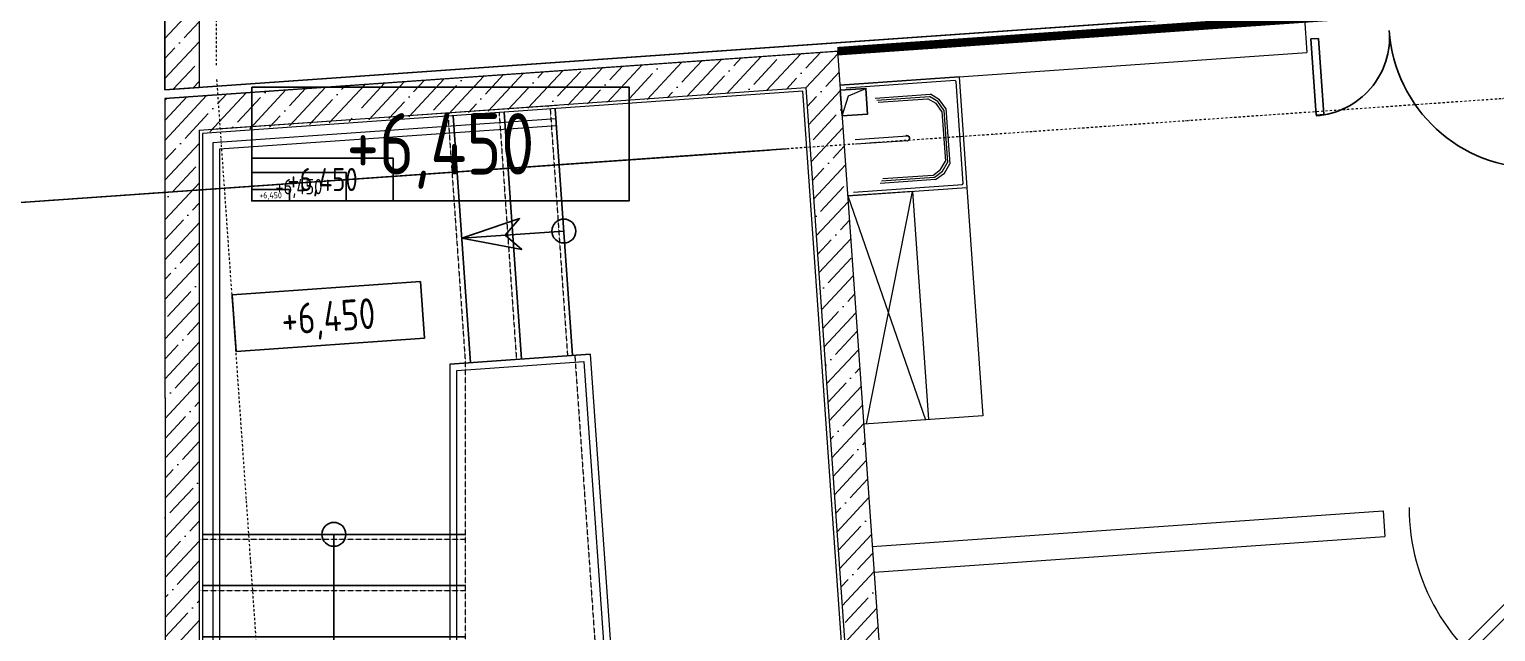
# Model space of a CAD drawing. Header units: millimetres. Extents: x -798 to 124478, y -405 to 121556.
# Drawn here: x 11283 to 19873, y 26782 to 30311 of the extents above; entities that cross this region are included whole.
import ezdxf
from ezdxf.enums import TextEntityAlignment as Align

# ---------------------------------------------------------------- set-up
doc = ezdxf.new("R2010")
doc.units = ezdxf.units.MM
for name, pattern in [('AUSGEZOGEN', [0]), ('CENTER', [2, 1.25, -0.25, 0.25, -0.25]), ('Dashed', [0.564444, 0.282222, -0.282222]), ('HIDDEN', [0.375, 0.25, -0.125]), ('Strichpunkt', [25.4, 12.7, -6.35, 0, -6.35])]:
    doc.linetypes.add(name, pattern=pattern)
for name, color, linetype in [('0 @ 0.1', 7, 'Continuous'), ('0 @ 0.2', 7, 'Continuous'), ('0 @ 100', 7, 'Continuous'), ('0 @ 20', 7, 'Continuous'), ('0 @ 200', 7, 'Continuous'), ('0 @ 50', 7, 'Continuous'), ('0 @ 75', 7, 'Continuous'), ('A-DIM', 4, 'Continuous'), ('A-DIM @ 0.1', 4, 'Continuous'), ('A-DIM @ 0.15', 4, 'Continuous'), ('A-DIM @ 0.2', 4, 'Continuous'), ('A-DIM @ 100', 4, 'Continuous'), ('A-DIM @ 200', 4, 'Continuous'), ('A-DIM @ 50', 4, 'Continuous'), ('A-STAIRS', 31, 'Continuous'), ('k3-doors', 4, 'Continuous')]:
    doc.layers.add(name, color=color, linetype=linetype)
for name, color, linetype, lineweight in [('A-AXES', 40, 'CENTER', 5), ('A-Hatch', 253, 'Continuous', 9), ('A-Stair', 31, 'Continuous', 25), ('A-STAIR-PLAN-CNCR', 246, 'HIDDEN', 13), ('A-WALL-BRC', 30, 'Continuous', 13), ('A-WALL-BRCK', 5, 'Continuous', 9), ('A-WALL-CONC', 4, 'Continuous', 13), ('A-WALL-GVL', 5, 'Continuous', 13), ('A-отделка', 93, 'Continuous', 13), ('A-поручни', 141, 'Continuous', 5), ('A-ПРОТИВОПОЖАРНЫЕ СТЕНЫ', 31, 'Dashed', 18), ('concreet', 5, 'Continuous', 15), ('LWA', 9, 'Continuous', 0), ('S-SLAB', 200, 'Continuous', 15), ('S-WALL', 5, 'Continuous', 15), ('TC-EQUIPMENT', 251, 'Continuous', 0), ('тонкая 013', 4, 'Continuous', 18)]:
    doc.layers.add(name, color=color, linetype=linetype, lineweight=lineweight)
doc.styles.add('Arch-Dim', font='romans.shx', dxfattribs={"width": 0.75})
doc.dimstyles.new('Масштабируемый', dxfattribs={"dimscale": 100, "dimtxt": 3, "dimasz": 2, "dimexe": 2, "dimexo": 2, "dimgap": 1, "dimtad": 1, "dimdec": 0, "dimzin": 3, "dimdsep": 46, "dimtxsty": 'Arch-Dim', "dimblk": 'ARCHTICK', "dimcen": 2.5, "dimdle": 2, "dimazin": 2, "dimtfac": 0.75, "dimtdec": 0, "dimtmove": 1, "dimatfit": 0, "dimfxl": 1, "dimtolj": 1, "dimtzin": 0, "dimarcsym": 0})

# ---------------------------------------------------------------- blocks, each defined once
blk = doc.blocks.new('DOOR121')
at = {"layer": 'A-WALL-CONC', "ltscale": 4}
blk.add_lwpolyline([(0, 0), (-855.6, -855.6), (-898.4, -812.8), (-42.8, 42.8)], close=True, dxfattribs=at)
blk.add_arc((0, 0), 1210, 180, 240, dxfattribs=at)
blk = doc.blocks.new('_ArchTick')
at = {"color": 0, "linetype": 'ByBlock', "const_width": 0.15}
blk.add_lwpolyline([(-0.5, -0.5), (0.5, 0.5)], dxfattribs=at)
blk = doc.blocks.new('*D451')
at = {"layer": 'A-DIM', "color": 0, "lineweight": -2, "ltscale": 50, "transparency": 16777216}
for p, q in [((2174737.8, -2404041.3), (2166189.7, -2404640.8)), ((2166560.8, -2404213.8), (2167998.5, -2424713.4)), ((2176119.5, -2423742.9), (2167571.5, -2424342.4))]:
    blk.add_line(p, q, dxfattribs=at)
at = {"layer": 'Defpoints', "color": 0, "ltscale": 50, "transparency": 16777216}
for p in [(2175136.8, -2404013.3), (2176518.6, -2423714.9), (2167970.5, -2424314.4)]:
    blk.add_point(p, dxfattribs=at)
at = {"layer": 'A-DIM', "color": 0, "lineweight": -2, "ltscale": 50, "transparency": 16777216, "xscale": 400, "yscale": 400, "zscale": 400}
for p, rotation in [((2166588.7, -2404612.8), 94.01173779114522), ((2167970.5, -2424314.4), 274.0117377911452)]:
    blk.add_blockref('_ArchTick', p, dxfattribs=dict(at, rotation=rotation))
at = {"layer": 'A-DIM', "color": 0, "ltscale": 50, "transparency": 16777216, "insert": (2167778.4, -2414428.6), "char_height": 600, "attachment_point": 5, "rotation": 274.01174, "style": 'Arch-Dim'}
blk.add_mtext('\\A1;19750', dxfattribs=at)
blk = doc.blocks.new('*D452')
at = {"layer": 'A-DIM', "color": 0, "lineweight": -2, "ltscale": 50, "transparency": 16777216}
for p, q in [((2175136.5, -2404013.3), (2166588.4, -2404612.8)), ((2166588.7, -2404612.5), (2167970.5, -2424314.7)), ((2176518.3, -2423714.9), (2167970.2, -2424314.4))]:
    blk.add_line(p, q, dxfattribs=at)
at = {"layer": 'Defpoints', "color": 0, "ltscale": 50, "transparency": 16777216}
for p in [(2175136.8, -2404013.3), (2176518.6, -2423714.9), (2167970.5, -2424314.4)]:
    blk.add_point(p, dxfattribs=at)
at = {"layer": 'A-DIM', "color": 0, "lineweight": -2, "ltscale": 50, "transparency": 16777216, "xscale": 0.3, "yscale": 0.3, "zscale": 0.3}
for p, rotation in [((2166588.7, -2404612.8), 94.01173779114522), ((2167970.5, -2424314.4), 274.0117377911452)]:
    blk.add_blockref('_ArchTick', p, dxfattribs=dict(at, rotation=rotation))
at = {"layer": 'A-DIM', "color": 0, "ltscale": 50, "transparency": 16777216, "insert": (2167280, -2414463.6), "char_height": 0.45, "attachment_point": 5, "rotation": 274.01174, "style": 'Arch-Dim'}
blk.add_mtext('\\A1;19750', dxfattribs=at)
blk = doc.blocks.new('*D453')
at = {"layer": 'A-DIM', "color": 0, "lineweight": -2, "ltscale": 50, "transparency": 16777216}
for p, q in [((2175037.1, -2404020.3), (2166489, -2404619.8)), ((2166581.7, -2404513), (2167977.5, -2424414.1)), ((2176418.8, -2423721.9), (2167870.7, -2424321.4))]:
    blk.add_line(p, q, dxfattribs=at)
at = {"layer": 'Defpoints', "color": 0, "ltscale": 50, "transparency": 16777216}
for p in [(2175136.8, -2404013.3), (2176518.6, -2423714.9), (2167970.5, -2424314.4)]:
    blk.add_point(p, dxfattribs=at)
at = {"layer": 'A-DIM', "color": 0, "lineweight": -2, "ltscale": 50, "transparency": 16777216, "xscale": 100, "yscale": 100, "zscale": 100}
for p, rotation in [((2166588.7, -2404612.8), 94.01173779114522), ((2167970.5, -2424314.4), 274.0117377911452)]:
    blk.add_blockref('_ArchTick', p, dxfattribs=dict(at, rotation=rotation))
at = {"layer": 'A-DIM', "color": 0, "ltscale": 50, "transparency": 16777216, "insert": (2167404.3, -2414454.8), "char_height": 150, "attachment_point": 5, "rotation": 274.01174, "style": 'Arch-Dim'}
blk.add_mtext('\\A1;19750', dxfattribs=at)
blk = doc.blocks.new('*D455')
at = {"layer": 'A-DIM', "color": 0, "lineweight": -2, "ltscale": 50, "transparency": 16777216}
for p, q in [((2174937.3, -2404027.3), (2166389.2, -2404626.8)), ((2166574.8, -2404413.3), (2167984.5, -2424513.9)), ((2176319, -2423728.9), (2167771, -2424328.4))]:
    blk.add_line(p, q, dxfattribs=at)
at = {"layer": 'Defpoints', "color": 0, "ltscale": 50, "transparency": 16777216}
for p in [(2175136.8, -2404013.3), (2176518.6, -2423714.9), (2167970.5, -2424314.4)]:
    blk.add_point(p, dxfattribs=at)
at = {"layer": 'A-DIM', "color": 0, "lineweight": -2, "ltscale": 50, "transparency": 16777216, "xscale": 200, "yscale": 200, "zscale": 200}
for p, rotation in [((2166588.7, -2404612.8), 94.01173779114522), ((2167970.5, -2424314.4), 274.0117377911452)]:
    blk.add_blockref('_ArchTick', p, dxfattribs=dict(at, rotation=rotation))
at = {"layer": 'A-DIM', "color": 0, "ltscale": 50, "transparency": 16777216, "insert": (2167529, -2414446.1), "char_height": 300, "attachment_point": 5, "rotation": 274.01174, "style": 'Arch-Dim'}
blk.add_mtext('\\A1;19750', dxfattribs=at)
blk = doc.blocks.new('*D456')
at = {"layer": 'A-DIM', "color": 0, "lineweight": -2, "ltscale": 50, "transparency": 16777216}
for p, q in [((2175136.4, -2404013.3), (2166588.3, -2404612.8)), ((2166588.7, -2404612.4), (2167970.5, -2424314.8)), ((2176518.2, -2423714.9), (2167970.1, -2424314.4))]:
    blk.add_line(p, q, dxfattribs=at)
at = {"layer": 'Defpoints', "color": 0, "ltscale": 50, "transparency": 16777216}
for p in [(2175136.8, -2404013.3), (2176518.6, -2423714.9), (2167970.5, -2424314.4)]:
    blk.add_point(p, dxfattribs=at)
at = {"layer": 'A-DIM', "color": 0, "lineweight": -2, "ltscale": 50, "transparency": 16777216, "xscale": 0.4, "yscale": 0.4, "zscale": 0.4}
for p, rotation in [((2166588.7, -2404612.8), 94.01173779114522), ((2167970.5, -2424314.4), 274.0117377911452)]:
    blk.add_blockref('_ArchTick', p, dxfattribs=dict(at, rotation=rotation))
at = {"layer": 'A-DIM', "color": 0, "ltscale": 50, "transparency": 16777216, "insert": (2167280.1, -2414463.5), "char_height": 0.6, "attachment_point": 5, "rotation": 274.01174, "style": 'Arch-Dim'}
blk.add_mtext('\\A1;19750', dxfattribs=at)
blk = doc.blocks.new('*D457')
at = {"layer": 'A-DIM', "color": 0, "lineweight": -2, "ltscale": 50, "transparency": 16777216}
for p, q in [((2175136.6, -2404013.3), (2166588.5, -2404612.8)), ((2166588.7, -2404612.6), (2167970.5, -2424314.6)), ((2176518.4, -2423714.9), (2167970.3, -2424314.4))]:
    blk.add_line(p, q, dxfattribs=at)
at = {"layer": 'Defpoints', "color": 0, "ltscale": 50, "transparency": 16777216}
for p in [(2175136.8, -2404013.3), (2176518.6, -2423714.9), (2167970.5, -2424314.4)]:
    blk.add_point(p, dxfattribs=at)
at = {"layer": 'A-DIM', "color": 0, "lineweight": -2, "ltscale": 50, "transparency": 16777216, "xscale": 0.2, "yscale": 0.2, "zscale": 0.2}
for p, rotation in [((2166588.7, -2404612.8), 94.01173779114522), ((2167970.5, -2424314.4), 274.0117377911452)]:
    blk.add_blockref('_ArchTick', p, dxfattribs=dict(at, rotation=rotation))
at = {"layer": 'A-DIM', "color": 0, "ltscale": 50, "transparency": 16777216, "insert": (2167279.9, -2414463.6), "char_height": 0.3, "attachment_point": 5, "rotation": 274.01174, "style": 'Arch-Dim'}
blk.add_mtext('\\A1;19750', dxfattribs=at)
blk = doc.blocks.new('*U74')
blk.add_lwpolyline([(0, 3.334), (11.053, 3.334), (11.053, 0), (0, 0)], close=True)
at = {"style": 'Arch-Dim', "width": 0.75}
blk.add_attdef('УРОВЕНЬ', text='', height=1.8, dxfattribs=at).set_placement((5.526, 0.774), align=Align.CENTER)
blk = doc.blocks.new('*U706')
at = {"layer": '0 @ 0.1', "transparency": 33554687, "xscale": 0.1, "yscale": 0.1, "zscale": 0.1}
blk.add_blockref('*U74', (-390408.9, 79419.8), dxfattribs=at).add_auto_attribs({'УРОВЕНЬ': '+5,550'})
at = {"layer": '0 @ 0.2', "transparency": 33554687, "xscale": 0.2, "yscale": 0.2, "zscale": 0.2}
blk.add_blockref('*U74', (-390317.9, 80301.9), dxfattribs=at).add_auto_attribs({'УРОВЕНЬ': '+5,550'})
at = {"layer": '0 @ 100', "transparency": 33554687, "xscale": 99.99999999999999, "yscale": 99.99999999999999, "zscale": 99.99999999999999, "rotation": 4.011737791161427}
blk.add_blockref('*U74', (-390408.9, 79419.8), dxfattribs=at).add_auto_attribs({'УРОВЕНЬ': '+5,550'})
at = {"layer": '0 @ 20', "transparency": 33554687, "xscale": 20.00000000000018, "yscale": 20.00000000000018, "zscale": 20.00000000000018}
blk.add_blockref('*U74', (-390317.9, 80301.9), dxfattribs=at).add_auto_attribs({'УРОВЕНЬ': '+5,550'})
at = {"layer": '0 @ 200', "transparency": 33554687, "xscale": 200, "yscale": 200, "zscale": 200}
blk.add_blockref('*U74', (-390317.9, 80301.9), dxfattribs=at).add_auto_attribs({'УРОВЕНЬ': '+5,550'})
at = {"layer": '0 @ 50', "transparency": 33554687, "xscale": 50.00000000000001, "yscale": 50.00000000000001, "zscale": 50.00000000000001}
blk.add_blockref('*U74', (-390317.9, 80301.9), dxfattribs=at).add_auto_attribs({'УРОВЕНЬ': '+5,550'})
at = {"layer": '0 @ 75', "transparency": 33554687, "xscale": 75, "yscale": 75, "zscale": 75}
blk.add_blockref('*U74', (-390317.9, 80301.9), dxfattribs=at).add_auto_attribs({'УРОВЕНЬ': '+5,550'})
blk = doc.blocks.new('*U707')
at = {"layer": '0 @ 0.1', "transparency": 33554687, "xscale": 0.1, "yscale": 0.1, "zscale": 0.1}
blk.add_blockref('*U74', (-387932.7, 80674.9), dxfattribs=at).add_auto_attribs({'УРОВЕНЬ': '+6,000'})
at = {"layer": '0 @ 0.2', "transparency": 33554687, "xscale": 0.2, "yscale": 0.2, "zscale": 0.2}
blk.add_blockref('*U74', (-387841.7, 81557.1), dxfattribs=at).add_auto_attribs({'УРОВЕНЬ': '+6,000'})
at = {"layer": '0 @ 100', "transparency": 33554687, "xscale": 99.99999999999999, "yscale": 99.99999999999999, "zscale": 99.99999999999999, "rotation": 4.011737791161427}
blk.add_blockref('*U74', (-387932.7, 80674.9), dxfattribs=at).add_auto_attribs({'УРОВЕНЬ': '+6,000'})
at = {"layer": '0 @ 20', "transparency": 33554687, "xscale": 20.00000000000018, "yscale": 20.00000000000018, "zscale": 20.00000000000018}
blk.add_blockref('*U74', (-387841.7, 81557.1), dxfattribs=at).add_auto_attribs({'УРОВЕНЬ': '+6,000'})
at = {"layer": '0 @ 200', "transparency": 33554687, "xscale": 200, "yscale": 200, "zscale": 200}
blk.add_blockref('*U74', (-387841.7, 81557.1), dxfattribs=at).add_auto_attribs({'УРОВЕНЬ': '+6,000'})
at = {"layer": '0 @ 50', "transparency": 33554687, "xscale": 50.00000000000001, "yscale": 50.00000000000001, "zscale": 50.00000000000001}
blk.add_blockref('*U74', (-387841.7, 81557.1), dxfattribs=at).add_auto_attribs({'УРОВЕНЬ': '+6,000'})
at = {"layer": '0 @ 75', "transparency": 33554687, "xscale": 75, "yscale": 75, "zscale": 75}
blk.add_blockref('*U74', (-387841.7, 81557.1), dxfattribs=at).add_auto_attribs({'УРОВЕНЬ': '+6,000'})
blk = doc.blocks.new('*U708')
at = {"layer": '0 @ 0.1', "transparency": 33554687, "xscale": 0.1, "yscale": 0.1, "zscale": 0.1}
blk.add_blockref('*U74', (-390537.8, 86051.7), dxfattribs=at).add_auto_attribs({'УРОВЕНЬ': '+6,450'})
at = {"layer": '0 @ 0.2', "transparency": 33554687, "xscale": 0.2, "yscale": 0.2, "zscale": 0.2}
blk.add_blockref('*U74', (-390446.8, 86933.9), dxfattribs=at).add_auto_attribs({'УРОВЕНЬ': '+6,450'})
at = {"layer": '0 @ 100', "transparency": 33554687, "xscale": 99.99999999999999, "yscale": 99.99999999999999, "zscale": 99.99999999999999, "rotation": 4.011737791161427}
blk.add_blockref('*U74', (-390537.8, 86051.7), dxfattribs=at).add_auto_attribs({'УРОВЕНЬ': '+6,450'})
at = {"layer": '0 @ 20', "transparency": 33554687, "xscale": 20.00000000000018, "yscale": 20.00000000000018, "zscale": 20.00000000000018}
blk.add_blockref('*U74', (-390446.8, 86933.9), dxfattribs=at).add_auto_attribs({'УРОВЕНЬ': '+6,450'})
at = {"layer": '0 @ 200', "transparency": 33554687, "xscale": 200, "yscale": 200, "zscale": 200}
blk.add_blockref('*U74', (-390446.8, 86933.9), dxfattribs=at).add_auto_attribs({'УРОВЕНЬ': '+6,450'})
at = {"layer": '0 @ 50', "transparency": 33554687, "xscale": 50.00000000000001, "yscale": 50.00000000000001, "zscale": 50.00000000000001}
blk.add_blockref('*U74', (-390446.8, 86933.9), dxfattribs=at).add_auto_attribs({'УРОВЕНЬ': '+6,450'})
at = {"layer": '0 @ 75', "transparency": 33554687, "xscale": 75, "yscale": 75, "zscale": 75}
blk.add_blockref('*U74', (-390446.8, 86933.9), dxfattribs=at).add_auto_attribs({'УРОВЕНЬ': '+6,450'})
blk = doc.blocks.new('xxxxx')
for points in [[(-390755.5, 83341.6), (-390081.2, 82755.7), (-390146.7, 82585.1), (-389827, 82762.4), (-389892.5, 82591.7), (-389175.5, 81968.7)], [(-390755.5, 83036), (-390210.2, 82562.1), (-390275.6, 82391.5), (-389956, 82568.8), (-390021.5, 82398.1), (-389195.5, 81680.4)]]:
    blk.add_lwpolyline(points)
at = {"layer": 'A-Stair'}
for p, q in [((-389195.5, 84980.4), (-390735.5, 84980.4)), ((-389195.5, 84680.4), (-390735.5, 84680.4)), ((-389195.5, 84380.4), (-390735.5, 84380.4)), ((-389195.5, 84080.4), (-390735.5, 84080.4)), ((-389195.5, 83780.4), (-390735.5, 83780.4)), ((-389195.5, 83480.4), (-390735.5, 83480.4)), ((-389195.5, 83180.4), (-390570, 83180.4)), ((-390576.5, 82880.4), (-390735.5, 82880.4)), ((-389195.5, 82880.4), (-390224.7, 82880.4)), ((-390231.2, 82580.4), (-390735.5, 82580.4)), ((-389195.5, 82580.4), (-389879.5, 82580.4)), ((-389886, 82280.4), (-390735.5, 82280.4)), ((-389195.5, 82280.4), (-389534.2, 82280.4)), ((-389540.7, 81980.4), (-390735.5, 81980.4)), ((-389195.5, 81680.4), (-390735.5, 81680.4)), ((-389195.5, 81380.4), (-390735.5, 81380.4)), ((-389195.5, 81080.4), (-390735.5, 81080.4)), ((-389195.5, 80780.4), (-390735.5, 80780.4)), ((-388497.4, 80499.4), (-388388.2, 78943.2)), ((-389095.9, 80457.4), (-388986.8, 78901.2)), ((-388796.7, 80478.4), (-388687.5, 78922.2))]:
    blk.add_line(p, q, dxfattribs=at)
for points in [[(-388967.7, 87453.7), (-388866.3, 86007.2)], [(-388668.5, 87474.6), (-388567, 86028.2)], [(-389267, 87432.7), (-389165.6, 85986.2)], [(-388618.2, 86757.7), (-389216.7, 86715.7), (-388865.4, 86649.8), (-388961.9, 86733.6), (-388878.1, 86830.1), (-389216.7, 86715.7)], [(-388464.6, 86035.4), (-389285.5, 85977.8)], [(-389965.6, 84980.4), (-389965.5, 82685.6), (-390055.9, 83031.4), (-389965.5, 82941), (-389875.1, 83031.4), (-389965.5, 82685.6)], [(-389965.5, 82349.5), (-389965.5, 80780.4), (-390055.9, 81126.2), (-389965.5, 81035.8), (-389875.1, 81126.2), (-389965.5, 80780.4)], [(-389009.5, 79681.6), (-388410.9, 79723.5), (-388749.6, 79609.2), (-388665.7, 79705.7), (-388762.2, 79789.5), (-388410.9, 79723.5)]]:
    blk.add_lwpolyline(points, dxfattribs=at)
blk.add_circle((-389965.6, 84980.4), 70, dxfattribs=at)
at = {"layer": 'A-STAIR-PLAN-CNCR', "ltscale": 5, "transparency": 33554687}
for p, q in [((-389195.5, 84950.4), (-390755.5, 84950.4)), ((-389195.5, 84650.4), (-390755.5, 84650.4)), ((-389195.5, 84350.4), (-390755.5, 84350.4)), ((-389195.5, 84050.4), (-390755.5, 84050.4)), ((-389195.5, 83750.4), (-390735.5, 83750.4)), ((-389195.5, 83450.4), (-390735.5, 83450.4)), ((-389195.5, 83150.4), (-390535.5, 83150.4)), ((-390542, 82850.4), (-390735.5, 82850.4)), ((-389195.5, 82850.4), (-390190.2, 82850.4)), ((-390214.6, 82550.4), (-390735.5, 82550.4)), ((-389195.5, 82550.4), (-389845, 82550.4)), ((-389851.5, 82250.4), (-390735.5, 82250.4)), ((-389195.5, 82250.4), (-389499.7, 82250.4)), ((-389506.2, 81950.4), (-390735.5, 81950.4)), ((-389195.5, 81650.4), (-390735.5, 81650.4)), ((-389195.5, 81350.4), (-390735.5, 81350.4)), ((-389195.5, 81050.4), (-390735.5, 81050.4)), ((-389195.5, 80750.4), (-390735.5, 80750.4)), ((-389066, 80459.5), (-388956.9, 78903.3)), ((-388766.7, 80480.5), (-388657.6, 78924.3))]:
    blk.add_line(p, q, dxfattribs=at)
for points in [[(-388997.7, 87451.6), (-388896.2, 86005.1)], [(-388698.4, 87472.5), (-388597, 86026.1)], [(-389296.9, 87430.6), (-389195.5, 85984.1)], [(-389195.5, 82280.4), (-389195.5, 85984.1)], [(-388554.4, 86029.1), (-388401.2, 83844.8), (-388168.2, 80522.5)], [(-388356, 83200.2), (-388168.2, 80522.5), (-389195.5, 80450.4), (-389195.5, 81680.4)], [(-389195.5, 80450.4), (-388168.2, 80522.5)]]:
    blk.add_lwpolyline(points, dxfattribs=at)
at = {"layer": 'A-STAIRS'}
for centre in [(-388618.2, 86757.7), (-389009.5, 79681.6)]:
    blk.add_circle(centre, 70, dxfattribs=at)
at = {"layer": 'A-отделка', "ltscale": 5, "transparency": 33554687}
for points in [[(-386703.8, 79081.4), (-386623.9, 79087), (-387219.3, 87576.3), (-389356.6, 87426.4)], [(-389356.6, 87426.4), (-390735.5, 87329.7), (-390735.5, 83324.2)], [(-389185.5, 81977.4), (-389185.5, 84270.9), (-388444.7, 84322.9), (-388411.1, 83844.1)], [(-390735.5, 83018.6), (-390735.5, 78798.7), (-387860.9, 79000.3)]]:
    blk.add_lwpolyline(points, dxfattribs=at)
at = {"layer": 'A-поручни', "ltscale": 5, "transparency": 33554687}
for points in [[(-388664.3, 87414.8), (-390675.5, 87273.7), (-390675.5, 83272.1)], [(-388661.5, 87374.9), (-390635.5, 87236.5), (-390635.5, 83237.4)], [(-389245.5, 82280.4), (-389245.5, 85940.5), (-388501.7, 85992.7), (-388351.3, 83848.3), (-388114.8, 80476.1)], [(-388464.6, 86035.4), (-388072.1, 80439)], [(-389285.5, 85977.8), (-389285.5, 82280.4)], [(-388302.6, 83153.8), (-388114.8, 80476.1), (-389245.5, 80396.8), (-389245.5, 81723.9)], [(-390675.5, 82966.4), (-390675.5, 78863), (-388362, 79025.3)], [(-390635.5, 82931.7), (-390635.5, 78905.9), (-388364.8, 79065.2)], [(-389285.5, 82406.7), (-389285.5, 82064.3)], [(-389245.5, 82029.5), (-389245.5, 82371.9)], [(-389285.5, 81758.6), (-389285.5, 80353.9), (-389195.5, 80360.2)], [(-389195.5, 80360.2), (-388072.1, 80439)]]:
    blk.add_lwpolyline(points, dxfattribs=at)
at = {"color": 5}
for name in ['*U708', '*U707', '*U706']:
    blk.add_blockref(name, (0, 0), dxfattribs=at)
blk = doc.blocks.new('*U856')
at = {"layer": 'A-DIM @ 0.1', "ltscale": 50, "transparency": 33554687}
dim = blk.add_aligned_dim(p1=(2175136.8, -2404013.3), p2=(2176518.6, -2423714.9), distance=-8569.1, dimstyle='Масштабируемый', override={"dimscale": 0.1, "dimtix": 0, "dimtofl": 1, "dimtmove": 1, "dimatfit": 0}, dxfattribs=at)
dim.commit()
dim.dimension.update_dxf_attribs({"geometry": '*D457', "text_midpoint": (2167279.9, -2414463.6)})
at = {"layer": 'A-DIM @ 0.15', "ltscale": 50, "transparency": 33554687}
dim = blk.add_aligned_dim(p1=(2175136.8, -2404013.3), p2=(2176518.6, -2423714.9), distance=-8569.1, dimstyle='Масштабируемый', override={"dimscale": 0.15, "dimtix": 0, "dimtofl": 1, "dimtmove": 1, "dimatfit": 0}, dxfattribs=at)
dim.commit()
dim.dimension.update_dxf_attribs({"geometry": '*D452', "text_midpoint": (2167280, -2414463.6)})
at = {"layer": 'A-DIM @ 0.2', "ltscale": 50, "transparency": 33554687}
dim = blk.add_aligned_dim(p1=(2175136.8, -2404013.3), p2=(2176518.6, -2423714.9), distance=-8569.1, dimstyle='Масштабируемый', override={"dimscale": 0.2, "dimtix": 0, "dimtofl": 1, "dimtmove": 1, "dimatfit": 0}, dxfattribs=at)
dim.commit()
dim.dimension.update_dxf_attribs({"geometry": '*D456', "text_midpoint": (2167280.1, -2414463.5)})
at = {"layer": 'A-DIM @ 100', "ltscale": 50, "transparency": 33554687}
dim = blk.add_aligned_dim(p1=(2175136.8, -2404013.3), p2=(2176518.6, -2423714.9), distance=-8569.1, dimstyle='Масштабируемый', override={"dimscale": 100, "dimtix": 0, "dimtofl": 1, "dimtmove": 1, "dimatfit": 0}, dxfattribs=at)
dim.commit()
dim.dimension.update_dxf_attribs({"geometry": '*D455', "text_midpoint": (2167529, -2414446.1)})
at = {"layer": 'A-DIM @ 200', "ltscale": 50, "transparency": 33554687}
dim = blk.add_aligned_dim(p1=(2175136.8, -2404013.3), p2=(2176518.6, -2423714.9), distance=-8569.1, dimstyle='Масштабируемый', override={"dimscale": 200, "dimtix": 0, "dimtofl": 1, "dimtmove": 1, "dimatfit": 0}, dxfattribs=at)
dim.commit()
dim.dimension.update_dxf_attribs({"geometry": '*D451', "text_midpoint": (2167778.4, -2414428.6)})
at = {"layer": 'A-DIM @ 50', "ltscale": 50, "transparency": 33554687}
dim = blk.add_aligned_dim(p1=(2175136.8, -2404013.3), p2=(2176518.6, -2423714.9), distance=-8569.1, dimstyle='Масштабируемый', override={"dimscale": 50, "dimtix": 0, "dimtofl": 1, "dimtmove": 1, "dimatfit": 0}, dxfattribs=at)
dim.commit()
dim.dimension.update_dxf_attribs({"geometry": '*D453', "text_midpoint": (2167404.3, -2414454.8)})
blk = doc.blocks.new('оси 2')
at = {"layer": 'A-AXES', "linetype": 'Strichpunkt', "transparency": 33554687}
for p, q in [((2171796.7, -2332747.9), (2171796.7, -2403523.1)), ((2275580.2, -2396969.1), (2165325.6, -2404701.6)), ((2171799.6, -2403607.6), (2173814.1, -2432331.3))]:
    blk.add_line(p, q, dxfattribs=at)
at = {"layer": 'A-DIM', "color": 5}
blk.add_blockref('*U856', (0, 0), dxfattribs=at)

msp = doc.modelspace()

# ---------------------------------------------------------------- hatches: boundary and pattern name
at = {"layer": 'A-Hatch'}
h = msp.add_hatch(dxfattribs=at)
h.set_pattern_fill('ANSI35', color=256, scale=25, angle=-177.93393, style=0)
h.set_pattern_definition([(227.066067, (-97034.37, -640307.08), (116.227165, -108.13329), []), (227.066067, (-97146.55, -640311.13), (116.227165, -108.13329), [198.4375, -39.6875, 0, -39.6875])])
h.paths.add_polyline_path([(12677.6, 31079.7), (12677.6, 30479.7), (12277.6, 30479.7), (12277.6, 29970.9), (12077.6, 29956.9), (12077.4, 31079.4)])
h = msp.add_hatch(dxfattribs=at)
h.set_pattern_fill('ANSI35', color=256, scale=25, angle=-177.93393, style=0)
h.set_pattern_definition([(227.066067, (-96709.2, -641951.88), (116.227165, -108.13329), []), (227.066067, (-96821.38, -641955.93), (116.227165, -108.13329), [198.4375, -39.6875, 0, -39.6875])])
h.paths.add_polyline_path([(16017.8, 30183.1), (16643.9, 21255.2), (16344.7, 21234.2), (16330.7, 21433.3), (16430.5, 21440.3), (15832.3, 29969.8), (12277.9, 29706.9), (12279.6, 21156.3), (12079.6, 21135.3), (12079.1, 29906.6)])

# ---------------------------------------------------------------- linework, layer by layer
at = {"layer": 'A-WALL-BRCK'}
msp.add_line((18753.1, 30374.8), (18767, 30176), dxfattribs=at)
for points in [[(16017.8, 30182.3), (18753.1, 30374.1)], [(16031.8, 29983.5), (18767.1, 30175.3)]]:
    msp.add_lwpolyline(points, dxfattribs=at)
at = {"layer": 'A-WALL-GVL', "ltscale": 5, "extrusion": (0, 0, -1)}
for p, q in [((16221.4, 27280.2), (19214.1, 27490.1)), ((19214.1, 27490.1), (19224.5, 27340.5)), ((16231.9, 27130.6), (19224.5, 27340.5))]:
    msp.add_line(p, q, dxfattribs=at)
at = {"layer": 'A-ПРОТИВОПОЖАРНЫЕ СТЕНЫ', "ltscale": 200, "const_width": 50}
msp.add_lwpolyline([(16017.8, 30183.1), (25678.4, 30860.6), (26000.5, 26572.6), (29546.1, 26821.3), (29875, 22132.7), (37556.1, 22671.4), (37501.1, 23455.5), (41843.8, 23760)], dxfattribs=at)
at = {"layer": 'concreet'}
for p, q in [((12077.6, 30479.7), (12077.6, 29956.9)), ((12277.6, 30479.7), (12277.6, 29970.9)), ((12077.6, 29956.9), (12277.6, 29970.9))]:
    msp.add_line(p, q, dxfattribs=at)
at = {"layer": 'concreet', "color": 4, "lineweight": 9, "ltscale": 200}
msp.add_lwpolyline([(34936, 31560), (12077.6, 29956.9), (12077.6, 86178.6)], dxfattribs=at)
at = {"layer": 'k3-doors', "linetype": 'AUSGEZOGEN'}
for p, q in [((18835.7, 30258.6), (18789.3, 30255.4)), ((18789.3, 30255.4), (18820.7, 29808.2)), ((18867.1, 29811.4), (18835.7, 30258.6)), ((18820.7, 29808.2), (18867.1, 29811.4))]:
    msp.add_line(p, q, dxfattribs=at)
for centre, radius, start, end in [((18790, 30265.3), 461.4, 273.8449, 4.9509), ((20110.7, 30361.5), 862.9, 183.7454, 270.9034)]:
    msp.add_arc(centre, radius, start, end, dxfattribs=at)
at = {"layer": 'LWA', "ltscale": 5}
msp.add_lwpolyline([(16044.5, 29804.6), (16082.6, 29922.1), (16183.6, 29964.7)], dxfattribs=at)
at = {"layer": 'S-SLAB', "lineweight": 25, "ltscale": 5}
msp.add_lwpolyline([(16044.5, 29804.6), (16194.1, 29815.1), (16183.6, 29964.7), (16034, 29954.3)], close=True, dxfattribs=at)
at = {"layer": 'S-WALL', "color": 4, "linetype": 'Continuous', "lineweight": 15, "ltscale": 40}
msp.add_line((78973.2, 34597.6), (12077.9, 29906.8), dxfattribs=at)
at = {"layer": 'S-WALL', "linetype": 'Continuous'}
for p, q in [((12077.9, 29906.8), (16017.8, 30183.1)), ((16017.8, 30183.1), (16643.9, 21255.2)), ((12077.9, 29906.8), (12077.9, 29706.9)), ((12277.9, 29719.8), (15832.6, 29969.8)), ((15832.3, 29969.8), (16430.5, 21440.3)), ((12277.9, 29719.8), (12277.9, 29706.9)), ((12277.9, 29719.8), (12279.6, 21149.4)), ((12077.9, 29705.7), (12079.6, 21135.3))]:
    msp.add_line(p, q, dxfattribs=at)
at = {"layer": 'S-WALL', "linetype": 'Continuous', "lineweight": 20}
msp.add_line((12377.6, 29727.6), (14375.9, 29867.6), dxfattribs=at)
at = {"layer": 'TC-EQUIPMENT'}
for p, q in [((16730.1, 30032.5), (16031.8, 29983.5)), ((16706.6, 30010.8), (16068.1, 29966)), ((16711.9, 30006.1), (16706.6, 30010.8)), ((16753.8, 29407.6), (16711.9, 30006.1)), ((16730.1, 30032.5), (16775.5, 29384.1)), ((16237.6, 29907.7), (16561.8, 29930.5)), ((16247.5, 29895.4), (16555.7, 29917)), ((16255.3, 29883.9), (16547.6, 29904.4)), ((16595.7, 29876.7), (16547.6, 29904.4)), ((16605.9, 29888.4), (16555.7, 29917)), ((16615.1, 29899.1), (16561.8, 29930.5)), ((16652.9, 29846.6), (16615.1, 29899.1)), ((16629, 29829.9), (16595.7, 29876.7)), ((16640.5, 29837.7), (16605.9, 29888.4)), ((16629, 29829.9), (16649.4, 29538.6)), ((16640.5, 29837.7), (16662, 29530.5)), ((16652.9, 29846.6), (16675.6, 29522.4)), ((16121.9, 29665.4), (16428.2, 29686.9)), ((16123.7, 29639.5), (16429.7, 29660.9)), ((16424.6, 29688.6), (16417.8, 29686.2)), ((16419.6, 29660.2), (16426.7, 29658.7)), ((16431.7, 29687.1), (16424.6, 29688.6)), ((16426.7, 29658.7), (16433.5, 29661.2)), ((16428.2, 29686.9), (16434.5, 29683.8)), ((16438.1, 29681.6), (16431.7, 29687.1)), ((16433.5, 29661.2), (16439.1, 29667.6)), ((16434.5, 29683.8), (16438.4, 29678.1)), ((16438.9, 29671.1), (16435.8, 29664.9)), ((16440.6, 29674.7), (16438.1, 29681.6)), ((16438.4, 29678.1), (16438.9, 29671.1)), ((16439.1, 29667.6), (16440.6, 29674.7)), ((16575.1, 29455.2), (16621.8, 29489.6)), ((16582.9, 29443.7), (16633.5, 29479.4)), ((16591.8, 29431.3), (16644.3, 29469.1)), ((16621.8, 29489.6), (16649.4, 29538.6)), ((16633.5, 29479.4), (16662, 29530.5)), ((16644.3, 29469.1), (16675.6, 29522.4)), ((16077.3, 29335.1), (16775.6, 29384.1)), ((16077.3, 29335.1), (16775.5, 29384.1)), ((16110.8, 29357.5), (16749.2, 29402.3)), ((16591.8, 29431.3), (16267.6, 29408.6)), ((16582.9, 29443.7), (16275.7, 29422.2)), ((16575.1, 29455.2), (16283.8, 29434.8)), ((16749.2, 29402.3), (16753.8, 29407.6)), ((16775.6, 29384.1), (16869.3, 28047)), ((16456.3, 29361.7), (16077.3, 29335.1)), ((16077.3, 29335.1), (16533.9, 28023.5)), ((16187.1, 27999.2), (16456.3, 29361.7)), ((16456.3, 29361.7), (16550.1, 28024.6)), ((16869.3, 28047), (16171, 27998))]:
    msp.add_line(p, q, dxfattribs=at)
at = {"layer": 'тонкая 013', "color": 4, "ltscale": 5, "transparency": 33554687}
msp.add_line((12077.6, 29956.9), (46777.6, 32390.5), dxfattribs=at)

# ---------------------------------------------------------------- block references
msp.add_blockref('оси 2', (-2159419.1, 2433624.2))
at = {"transparency": 33554687}
msp.add_blockref('xxxxx', (403033.1, -57628.1), dxfattribs=at)
at = {"layer": 'A-WALL-BRC'}
msp.add_blockref('DOOR121', (20576, 27510.4), dxfattribs=at)

doc.saveas('drawing.dxf')
